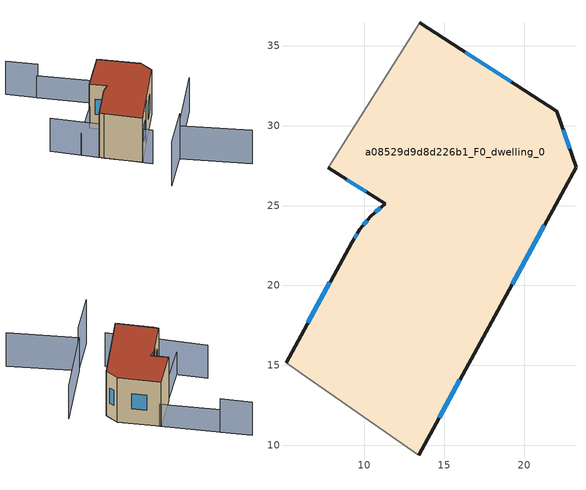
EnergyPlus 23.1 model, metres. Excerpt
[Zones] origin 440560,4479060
a08529d9d8d226b1_F0_dwelling_0
 floor ground (EU_floor_Construction): 17.27,16.42 23.25,27.39 22.05,30.91 13.46,36.45 7.73,27.37 11.3,25.12 10.4,24.33 9.72,23.51 9.2,22.67 5.1,15.17 6.08,14.46 13.39,9.36 z0
 wall outside (EU_wall_Construction): 13.46,36.45 22.05,30.91 23.25,27.39 17.27,16.42 13.39,9.36 / 5.1,15.17 9.2,22.67 9.72,23.51 10.4,24.33 11.3,25.12 7.73,27.37 z0:12
 wall adiabatic (EU_wall_Construction): 7.73,27.37 13.46,36.45 / 13.39,9.36 6.08,14.46 5.1,15.17 z0:12
 window (EU_Window_Construction): 9.94,23.78 10.17,24.06 / 10.7,24.59 11,24.86 / 10.11,25.86 8.91,26.62 / 16.31,34.61 19.2,32.74 / 22.45,29.74 22.86,28.55 / 21.27,23.75 19.26,20.06 / 15.99,14.08 14.68,11.7 / 6.46,17.65 7.84,20.18 / 9.37,22.95 9.55,23.23 z3.98:8.02
 roof outside (EU_roof_Construction): 22.05,30.91 23.25,27.39 17.27,16.42 13.39,9.36 6.08,14.46 5.1,15.17 9.2,22.67 9.72,23.51 10.4,24.33 11.3,25.12 7.73,27.37 13.46,36.45 z12
shading: 6.1,14.5 15.29,8.03 / -4.27,21.88 6.23,14.35 / -4.18,48.01 2.02,43.9 / 36.21,-0.83 21.56,7.5 / 21.56,7.5 31.66,25.26 z0:9; 1.79,43.98 13.7,36.29 / 13.7,36.29 1.61,17.59 z0:6; 15.72,-2.38 21.99,7.86 z0:12
[Building]
EU S2 Campaign: North Axis=0; Terrain=City; Solar Distribution=FullExterior
[Site:Location]
Madrid: Latitude=40.5; Longitude=-3.5; Time Zone=1; Elevation=609
[SizingPeriod:WeatherFileDays]
AnnualSizingPeriod: Begin Month=1; Begin Day of Month=1; End Month=12; End Day of Month=31; Day of Week for Start Day=Monday; Use Weather File Daylight Saving Period=No; Use Weather File Rain and Snow Indicators=No
[MATERIAL]
EU_InternalMass_Material: Roughness=MediumRough; Thickness=0.1; Conductivity=1; Density=1800; Specific Heat=900; Thermal Absorptance=0.9; Solar Absorptance=0.7; Visible Absorptance=0.7
[MATERIAL:NOMASS] Roughness=MediumRough; Thermal Absorptance=0.9; Solar Absorptance=0.7; Visible Absorptance=0.7
Name | Thermal Resistance
EU_wall_NoMass | 0.609216
EU_roof_NoMass | 0.513268
EU_floor_NoMass | 0.568163
[WINDOWMATERIAL:SIMPLEGLAZINGSYSTEM]
EU_Window_SimpleGlazing: UFactor=5.50606; Solar Heat Gain Coefficient=0.85; Visible Transmittance=0.85
[CONSTRUCTION]
EU_wall_Construction: EU_wall_NoMass
EU_roof_Construction: EU_roof_NoMass
EU_floor_Construction: EU_floor_NoMass
EU_InternalMass_Construction: EU_InternalMass_Material
EU_Window_Construction: EU_Window_SimpleGlazing
[ZONE]
a08529d9d8d226b1_F0_dwelling_0: Type=1; Multiplier=1; Ceiling Height=autocalculate; Volume=3107.96; Floor Area=autocalculate; Part of Total Floor Area=Yes
[INTERNALMASS]
a08529d9d8d226b1_F0_dwelling_0_EU_InternalMass: Construction=EU_InternalMass_Construction; Zone or ZoneList=a08529d9d8d226b1_F0_dwelling_0; Surface Area=258.996
[OTHEREQUIPMENT]
EU_Step8_InternalGain_a08529d9d8d226b1_F0_dwelling_0_f000: Fuel Type=Electricity; Zone or ZoneList or Space or SpaceList=a08529d9d8d226b1_F0_dwelling_0; Schedule=EU_Step8_GainSchedule_a08529d9d8d226b1_F0_dwelling_0_f000; Design Level Calculation Method=Watts/Area; Power per Zone Floor Area=1; Fraction Latent=0; Fraction Radiant=0; Fraction Lost=0; Carbon Dioxide Generation Rate=0; EndUse Subcategory=EU_Step8_InternalGains
[ZONEVENTILATION:DESIGNFLOWRATE]
EU_ConstantAir_a08529d9d8d226b1_F0_dwelling_0: Zone or ZoneList or Space or SpaceList=a08529d9d8d226b1_F0_dwelling_0; Schedule=EU_AlwaysOn; Design Flow Rate Calculation Method=AirChanges/Hour; Air Changes per Hour=0.752966; Ventilation Type=Natural; Fan Pressure Rise=0; Fan Total Efficiency=1; Constant Term Coefficient=1; Temperature Term Coefficient=0; Velocity Term Coefficient=0; Velocity Squared Term Coefficient=0; Minimum Indoor Temperature=-100; Maximum Indoor Temperature=100; Delta Temperature=-100; Minimum Outdoor Temperature=-100; Maximum Outdoor Temperature=100; Maximum Wind Speed=40
[HVACTEMPLATE:THERMOSTAT]
EU_HeatOnly_a08529d9d8d226b1_F0_dwelling_0: Constant Heating Setpoint=20; Constant Cooling Setpoint=50
[HVACTEMPLATE:ZONE:IDEALLOADSAIRSYSTEM]
a08529d9d8d226b1_F0_dwelling_0: Template Thermostat=EU_HeatOnly_a08529d9d8d226b1_F0_dwelling_0; System Availability Schedule=EU_AlwaysOn; Maximum Heating Supply Air Temperature=50; Minimum Cooling Supply Air Temperature=13; Maximum Heating Supply Air Humidity Ratio=0.0156; Minimum Cooling Supply Air Humidity Ratio=0.0077; Heating Limit=NoLimit; Cooling Limit=NoLimit; Heating Availability Schedule=EU_AlwaysOn; Cooling Availability Schedule=EU_CoolingOff; Dehumidification Control Type=ConstantSensibleHeatRatio; Cooling Sensible Heat Ratio=0.7; Dehumidification Setpoint=60; Humidification Control Type=None; Humidification Setpoint=30; Outdoor Air Method=None; Outdoor Air Flow Rate per Person=0.00944; Outdoor Air Flow Rate per Zone Floor Area=0; Outdoor Air Flow Rate per Zone=0; Demand Controlled Ventilation Type=None; Outdoor Air Economizer Type=NoEconomizer; Heat Recovery Type=None; Sensible Heat Recovery Effectiveness=0.7; Latent Heat Recovery Effectiveness=0.65
[SIZING:ZONE]
a08529d9d8d226b1_F0_dwelling_0: Zone Cooling Design Supply Air Temperature Input Method=SupplyAirTemperature; Zone Cooling Design Supply Air Temperature=13; Zone Heating Design Supply Air Temperature Input Method=SupplyAirTemperature; Zone Heating Design Supply Air Temperature=50; Zone Cooling Design Supply Air Humidity Ratio=0.008; Zone Heating Design Supply Air Humidity Ratio=0.008; Cooling Design Air Flow Method=DesignDay; Cooling Design Air Flow Rate=0; Cooling Minimum Air Flow per Zone Floor Area=0.000762; Cooling Minimum Air Flow=0; Cooling Minimum Air Flow Fraction=0.2; Heating Design Air Flow Method=DesignDay; Heating Design Air Flow Rate=0; Heating Maximum Air Flow per Zone Floor Area=0.002032; Heating Maximum Air Flow=0.141576; Heating Maximum Air Flow Fraction=0.3; Account for Dedicated Outdoor Air System=No; Dedicated Outdoor Air System Control Strategy=NeutralSupplyAir; Dedicated Outdoor Air Low Setpoint Temperature for Design=autosize; Dedicated Outdoor Air High Setpoint Temperature for Design=autosize; Zone Load Sizing Method=Sensible Load Only No Latent Load; Zone Latent Cooling Design Supply Air Humidity Ratio Input Method=HumidityRatioDifference; Zone Cooling Design Supply Air Humidity Ratio Difference=0.005; Zone Latent Heating Design Supply Air Humidity Ratio Input Method=HumidityRatioDifference; Zone Humidification Design Supply Air Humidity Ratio Difference=0.005
[SCHEDULE:CONSTANT]
Name | Hourly Value
EU_AlwaysOn | 1
EU_CoolingOff | 0
[SCHEDULE:FILE]
EU_Step8_GainSchedule_a08529d9d8d226b1_F0_dwelling_0_f000: File=../../schedules/a08529d9d8d226b1/a08529d9d8d226b1_F0_dwelling_0_f000_gain.csv; Column Number=1; Rows to Skip at Top=0; Number of Hours of Data=8760; Column Separator=Comma; Interpolate to Timestep=No; Minutes per Item=60; Adjust Schedule for Daylight Savings=Yes
